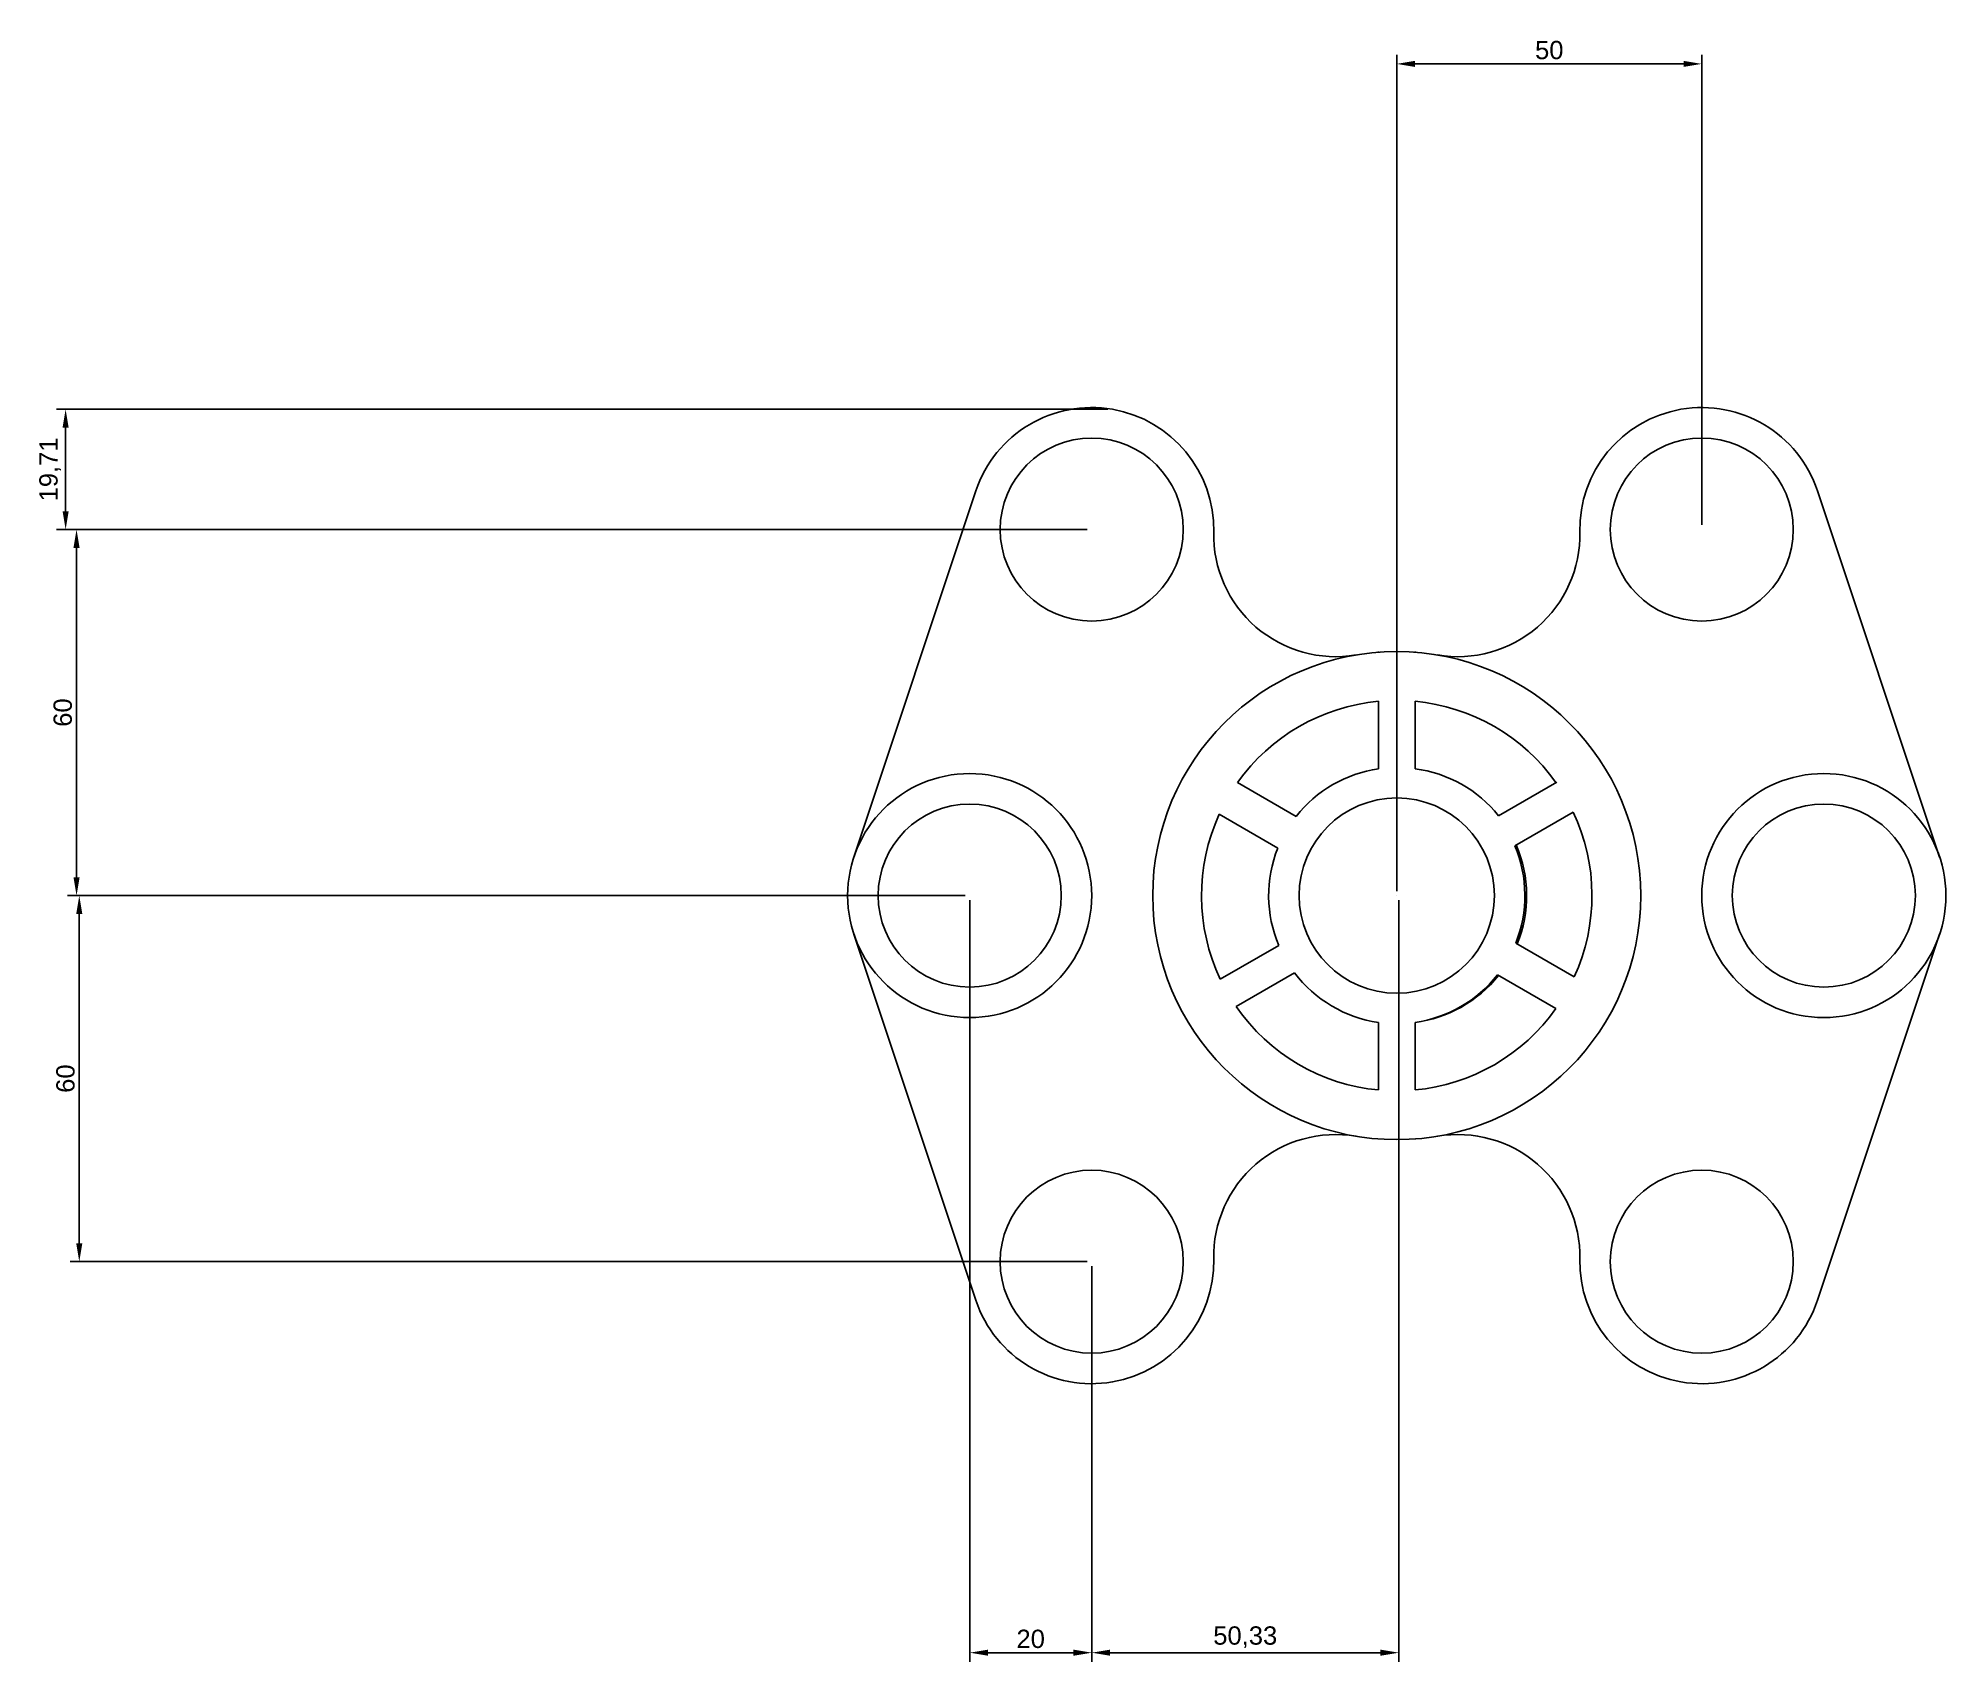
# Model space of a CAD drawing. Header units: millimetres. Extents: x 1300 to 1613, y 1353 to 1619.
import ezdxf

# ---------------------------------------------------------------- set-up
doc = ezdxf.new("R2010")
doc.units = ezdxf.units.MM
doc.styles.get("Standard").update_dxf_attribs({"font": ''})
doc.styles.get('Standard').set_extended_font_data('Arial')
doc.dimstyles.new('Decimal-3', dxfattribs={"dimscale": 1.2, "dimtxt": 2.5, "dimasz": 2.5, "dimexe": 1.25, "dimexo": 0.625, "dimtad": 1, "dimtxsty": 'Standard', "dimcen": 2.5, "dimadec": 0, "dimazin": 0, "dimtfac": 1, "dimtmove": 0, "dimatfit": 3, "dimfxl": 1, "dimarcsym": 0})

# ---------------------------------------------------------------- blocks, each defined once
blk = doc.blocks.new('*D3')
at = {"color": 0, "lineweight": -2, "transparency": 16777216}
for p, q in [((1472.346145997139, 1538.29882275573), (1305.204282154382, 1538.29882275573)), ((1306.704282154382, 1535.29882275573), (1306.704282154382, 1481.29882275573)), ((1452.346145997139, 1478.29882275573), (1305.204282154382, 1478.29882275573))]:
    blk.add_line(p, q, dxfattribs=at)
at = {"color": 0, "transparency": 16777216}
for points in [[(1306.204282154382, 1535.29882275573), (1307.204282154382, 1535.29882275573), (1306.704282154382, 1538.29882275573)], [(1306.204282154382, 1481.29882275573), (1307.204282154382, 1481.29882275573), (1306.704282154382, 1478.29882275573)]]:
    blk.add_solid(points, dxfattribs=at)
at = {"layer": 'Defpoints', "color": 0, "transparency": 16777216}
for p in [(1473.096145997139, 1538.29882275573), (1306.704282154382, 1478.29882275573), (1453.096145997139, 1478.29882275573)]:
    blk.add_point(p, dxfattribs=at)
at = {"color": 0, "transparency": 16777216, "insert": (1304.454282154382, 1508.29882275573), "char_height": 3, "attachment_point": 5, "rotation": 90}
blk.add_mtext('60', dxfattribs=at)
blk = doc.blocks.new('*D4')
at = {"color": 0, "lineweight": -2, "transparency": 16777216}
for p, q in [((1452.346145997139, 1478.29882275573), (1305.651306434545, 1478.29882275573)), ((1307.151306434545, 1475.29882275573), (1307.151306434545, 1421.29882275573)), ((1472.346145997139, 1418.29882275573), (1305.651306434545, 1418.29882275573))]:
    blk.add_line(p, q, dxfattribs=at)
at = {"color": 0, "transparency": 16777216}
for points in [[(1306.651306434545, 1475.29882275573), (1307.651306434545, 1475.29882275573), (1307.151306434545, 1478.29882275573)], [(1306.651306434545, 1421.29882275573), (1307.651306434545, 1421.29882275573), (1307.151306434545, 1418.29882275573)]]:
    blk.add_solid(points, dxfattribs=at)
at = {"layer": 'Defpoints', "color": 0, "transparency": 16777216}
for p in [(1453.096145997139, 1478.29882275573), (1307.151306434545, 1418.29882275573), (1473.096145997139, 1418.29882275573)]:
    blk.add_point(p, dxfattribs=at)
at = {"color": 0, "transparency": 16777216, "insert": (1304.901306434545, 1448.29882275573), "char_height": 3, "attachment_point": 5, "rotation": 90}
blk.add_mtext('60', dxfattribs=at)
blk = doc.blocks.new('*D5')
at = {"color": 0, "lineweight": -2, "transparency": 16777216}
for p, q in [((1523.096145997139, 1479.04882275573), (1523.096145997139, 1616.124155723774)), ((1526.096145997139, 1614.624155723774), (1570.096145997139, 1614.624155723774)), ((1573.096145997139, 1539.04882275573), (1573.096145997139, 1616.124155723774))]:
    blk.add_line(p, q, dxfattribs=at)
at = {"color": 0, "transparency": 16777216}
for points in [[(1526.096145997139, 1615.124155723774), (1526.096145997139, 1614.124155723774), (1523.096145997139, 1614.624155723774)], [(1570.096145997139, 1615.124155723774), (1570.096145997139, 1614.124155723774), (1573.096145997139, 1614.624155723774)]]:
    blk.add_solid(points, dxfattribs=at)
at = {"layer": 'Defpoints', "color": 0, "transparency": 16777216}
for p in [(1573.096145997139, 1614.624155723774), (1573.096145997139, 1538.29882275573), (1523.096145997139, 1478.29882275573)]:
    blk.add_point(p, dxfattribs=at)
at = {"color": 0, "transparency": 16777216, "insert": (1548.096145997139, 1616.874155723774), "char_height": 3, "attachment_point": 5}
blk.add_mtext('50', dxfattribs=at)
blk = doc.blocks.new('*D6')
at = {"color": 0, "lineweight": -2, "transparency": 16777216}
for p, q in [((1453.096145997139, 1477.54882275573), (1453.096145997139, 1352.704595314529)), ((1473.096145997139, 1417.54882275573), (1473.096145997139, 1352.704595314529)), ((1456.096145997139, 1354.204595314529), (1470.096145997139, 1354.204595314529))]:
    blk.add_line(p, q, dxfattribs=at)
at = {"color": 0, "transparency": 16777216}
for points in [[(1456.096145997139, 1354.704595314529), (1456.096145997139, 1353.704595314529), (1453.096145997139, 1354.204595314529)], [(1470.096145997139, 1354.704595314529), (1470.096145997139, 1353.704595314529), (1473.096145997139, 1354.204595314529)]]:
    blk.add_solid(points, dxfattribs=at)
at = {"layer": 'Defpoints', "color": 0, "transparency": 16777216}
for p in [(1453.096145997139, 1478.29882275573), (1473.096145997139, 1418.29882275573), (1473.096145997139, 1354.204595314529)]:
    blk.add_point(p, dxfattribs=at)
at = {"color": 0, "transparency": 16777216, "insert": (1463.096145997139, 1356.454595314529), "char_height": 3, "attachment_point": 5}
blk.add_mtext('20', dxfattribs=at)
blk = doc.blocks.new('*D7')
at = {"color": 0, "lineweight": -2, "transparency": 16777216}
for p, q in [((1523.424936337421, 1477.54882275573), (1523.424936337421, 1352.704595314529)), ((1473.096145997139, 1417.54882275573), (1473.096145997139, 1352.704595314529)), ((1520.424936337421, 1354.204595314529), (1476.096145997139, 1354.204595314529))]:
    blk.add_line(p, q, dxfattribs=at)
at = {"color": 0, "transparency": 16777216}
for points in [[(1476.096145997139, 1354.704595314529), (1476.096145997139, 1353.704595314529), (1473.096145997139, 1354.204595314529)], [(1520.424936337421, 1354.704595314529), (1520.424936337421, 1353.704595314529), (1523.424936337421, 1354.204595314529)]]:
    blk.add_solid(points, dxfattribs=at)
at = {"layer": 'Defpoints', "color": 0, "transparency": 16777216}
for p in [(1523.424936337421, 1478.29882275573), (1473.096145997139, 1418.29882275573), (1473.096145997139, 1354.204595314529)]:
    blk.add_point(p, dxfattribs=at)
at = {"color": 0, "transparency": 16777216, "insert": (1498.26054116728, 1356.740309600243), "char_height": 3, "attachment_point": 5}
blk.add_mtext('50,33', dxfattribs=at)
blk = doc.blocks.new('*D8')
at = {"color": 0, "lineweight": -2, "transparency": 16777216}
for p, q in [((1475.757085599048, 1558.005813673476), (1303.41621282049, 1558.005813673476)), ((1304.91621282049, 1541.29882275573), (1304.91621282049, 1555.005813673476)), ((1472.346145997139, 1538.29882275573), (1303.41621282049, 1538.29882275573))]:
    blk.add_line(p, q, dxfattribs=at)
at = {"color": 0, "transparency": 16777216}
for points in [[(1304.41621282049, 1555.005813673476), (1305.41621282049, 1555.005813673476), (1304.91621282049, 1558.005813673476)], [(1304.41621282049, 1541.29882275573), (1305.41621282049, 1541.29882275573), (1304.91621282049, 1538.29882275573)]]:
    blk.add_solid(points, dxfattribs=at)
at = {"layer": 'Defpoints', "color": 0, "transparency": 16777216}
for p in [(1304.91621282049, 1558.005813673476), (1476.507085599048, 1558.005813673476), (1473.096145997139, 1538.29882275573)]:
    blk.add_point(p, dxfattribs=at)
at = {"color": 0, "transparency": 16777216, "insert": (1302.380498534775, 1548.152318214603), "char_height": 3, "attachment_point": 5, "rotation": 90}
blk.add_mtext('19,71', dxfattribs=at)

msp = doc.modelspace()

# ---------------------------------------------------------------- linework, layer by layer
for p, q in [((1454.122480036128, 1544.623378076067), (1434.122480036128, 1484.623378076067)), ((1592.069811958149, 1544.623378076067), (1612.069811958149, 1484.623378076067)), ((1520.096145997139, 1518.186164106088), (1520.096145997139, 1518.29882275573)), ((1526.096145997139, 1518.186164106088), (1526.096145997139, 1518.29882275573)), ((1520.096145997139, 1499.083432446556), (1520.096145997139, 1510.157887399878)), ((1526.096145997139, 1499.083432446556), (1526.096145997139, 1510.157887399878)), ((1490.052695098307, 1500.840569642262), (1489.955129845761, 1500.896898967083)), ((1487.052695098307, 1495.644417219556), (1486.955129845761, 1495.700746544376)), ((1506.596145997139, 1491.289203812497), (1497.005386674496, 1496.826431289157)), ((1539.782679476612, 1491.396898967083), (1549.308958918241, 1496.896898967083)), ((1503.596145997139, 1486.09305138979), (1494.005386674496, 1491.63027886645)), ((1542.441998226089, 1486.468155747817), (1552.016507387553, 1491.996001189547)), ((1523.096145997139, 1478.29882275573), (1523.096145997139, 1478.29882275573)), ((1483.096145997139, 1475.29882275573), (1483.20880464678, 1475.29882275573)), ((1562.983487347497, 1475.29882275573), (1563.096145997139, 1475.29882275573)), ((1454.122480036128, 1411.974267435393), (1434.122480036128, 1471.974267435393)), ((1494.175784606724, 1464.601644321913), (1503.750293768188, 1470.129489763643)), ((1552.186905319781, 1464.967366645009), (1542.596145997139, 1470.50459412167)), ((1592.069811958149, 1411.974267435393), (1612.069811958149, 1471.974267435393)), ((1496.773860818078, 1460.101644321913), (1506.348369979542, 1465.629489763642)), ((1549.186905319781, 1459.771214222302), (1539.596145997139, 1465.308441698963)), ((1559.237162148516, 1460.896898967083), (1559.13959689597, 1460.953228291904)), ((1520.096145997139, 1457.514213064903), (1520.096145997139, 1446.439758111582)), ((1526.096145997139, 1457.514213064903), (1526.096145997139, 1446.439758111582)), ((1556.237162148516, 1455.700746544376), (1556.13959689597, 1455.757075869197)), ((1520.096145997139, 1438.411481405371), (1520.096145997139, 1438.29882275573)), ((1526.096145997139, 1438.411481405372), (1526.096145997139, 1438.29882275573))]:
    msp.add_line(p, q)
for centre, radius in [((1473.096145997139, 1538.29882275573), 15), ((1573.096145997139, 1538.29882275573), 15), ((1523.096145997139, 1478.29882275573), 40), ((1453.096145997139, 1478.29882275573), 20), ((1593.096145997139, 1478.29882275573), 20), ((1453.096145997139, 1478.29882275573), 15), ((1523.096145997139, 1478.29882275573), 16), ((1593.096145997139, 1478.29882275573), 15), ((1473.096145997139, 1418.29882275573), 15), ((1573.096145997139, 1418.29882275573), 15)]:
    msp.add_circle(centre, radius)
for centre, radius, start, end in [((1473.096145997139, 1538.29882275573), 20, 358.7957025264521, 161.5650511770778), ((1573.096145997139, 1538.29882275573), 20, 18.43494882292096, 181.2042974735481), ((1513.087310392141, 1537.458126418232), 20, 178.7957025264528, 279.6026254013134), ((1533.104981602136, 1537.458126418232), 20, 260.3973745986897, 1.204297473547404), ((1523.096145997139, 1478.29882275573), 32, 95.37937899111208, 144.6206210088878), ((1523.096145997139, 1478.29882275573), 32, 35.3793789911123, 84.62062100888794), ((1523.096145997139, 1478.29882275573), 21, 98.2132107017388, 141.7867892982608), ((1523.424936337421, 1478.29882275573), 20.95555680592048, 38.68517589610956, 82.67656903737333), ((1523.096145997139, 1478.29882275573), 32, 155.3793789911121, 205.3430365639529), ((1523.096145997139, 1478.29882275573), 32, 335.379378991112, 25.34303656395298), ((1523.096145997139, 1478.29882275573), 21, 158.2132107017378, 202.8932769878634), ((1523.096145997139, 1478.29882275573), 21, 338.2132107017378, 22.89327698786419), ((1523.424936337421, 1478.29882275573), 20.95555680592048, 337.7768453023507, 23.33088505615941), ((1523.096145997139, 1478.29882275573), 21, 217.1067230121373, 261.7867892982618), ((1523.096145997139, 1478.29882275573), 21, 278.2132107017388, 321.7867892982626), ((1523.424936337421, 1478.29882275573), 20.95555680592048, 277.3234309626271, 321.3148241038904), ((1523.096145997139, 1478.29882275573), 32, 214.6569634360472, 264.6206210088883), ((1523.096145997139, 1478.29882275573), 32, 275.3793789911128, 324.6206210088877), ((1513.087310392141, 1419.139519093228), 20, 80.39737459868651, 181.2042974735472), ((1533.104981602136, 1419.139519093228), 20, 358.7957025264527, 99.60262540131029), ((1473.096145997139, 1418.29882275573), 20, 198.4349488229218, 1.204297473547847), ((1573.096145997139, 1418.29882275573), 20, 178.795702526452, 341.5650511770794)]:
    msp.add_arc(centre, radius, start, end)

# ---------------------------------------------------------------- dimensions: what is measured, and where the dimension line sits
for base, p1, p2, picture, middle in [((1573.096145997139, 1614.624155723774), (1523.096145997139, 1478.29882275573), (1573.096145997139, 1538.29882275573), '*D5', (1548.096145997139, 1616.874155723774)), ((1473.096145997139, 1354.204595314529), (1453.096145997139, 1478.29882275573), (1473.096145997139, 1418.29882275573), '*D6', (1463.096145997139, 1356.454595314529)), ((1473.096145997139, 1354.204595314529), (1523.424936337421, 1478.29882275573), (1473.096145997139, 1418.29882275573), '*D7', (1498.26054116728, 1356.740309600243))]:
    dim = msp.add_linear_dim(base=base, p1=p1, p2=p2, dimstyle='Decimal-3')
    dim.commit()
    dim.dimension.update_dxf_attribs({"geometry": picture, "text_midpoint": middle})
for base, p1, p2, picture, middle in [((1304.91621282049, 1558.005813673476), (1473.096145997139, 1538.29882275573), (1476.507085599048, 1558.005813673476), '*D8', (1302.380498534775, 1548.152318214603)), ((1306.704282154382, 1478.29882275573), (1473.096145997139, 1538.29882275573), (1453.096145997139, 1478.29882275573), '*D3', (1304.454282154382, 1508.29882275573)), ((1307.151306434545, 1418.29882275573), (1453.096145997139, 1478.29882275573), (1473.096145997139, 1418.29882275573), '*D4', (1304.901306434545, 1448.29882275573))]:
    dim = msp.add_linear_dim(base=base, p1=p1, p2=p2, angle=90, dimstyle='Decimal-3')
    dim.commit()
    dim.dimension.update_dxf_attribs({"geometry": picture, "text_midpoint": middle})

doc.saveas('drawing.dxf')
